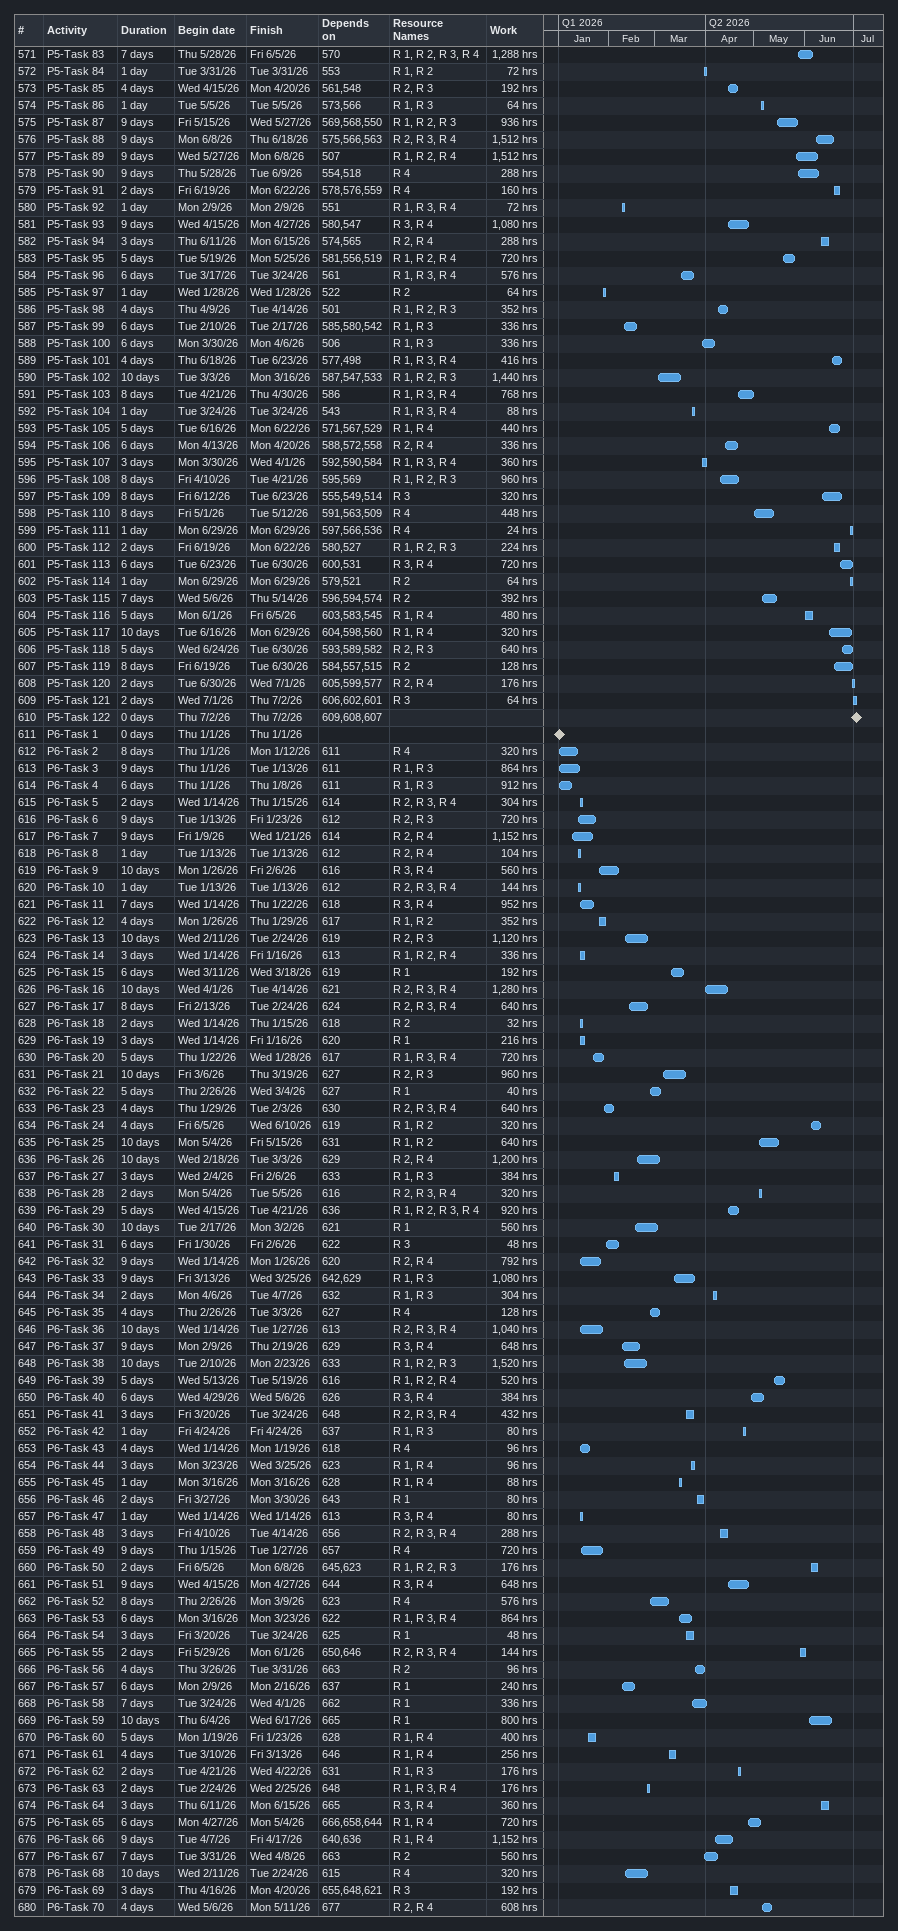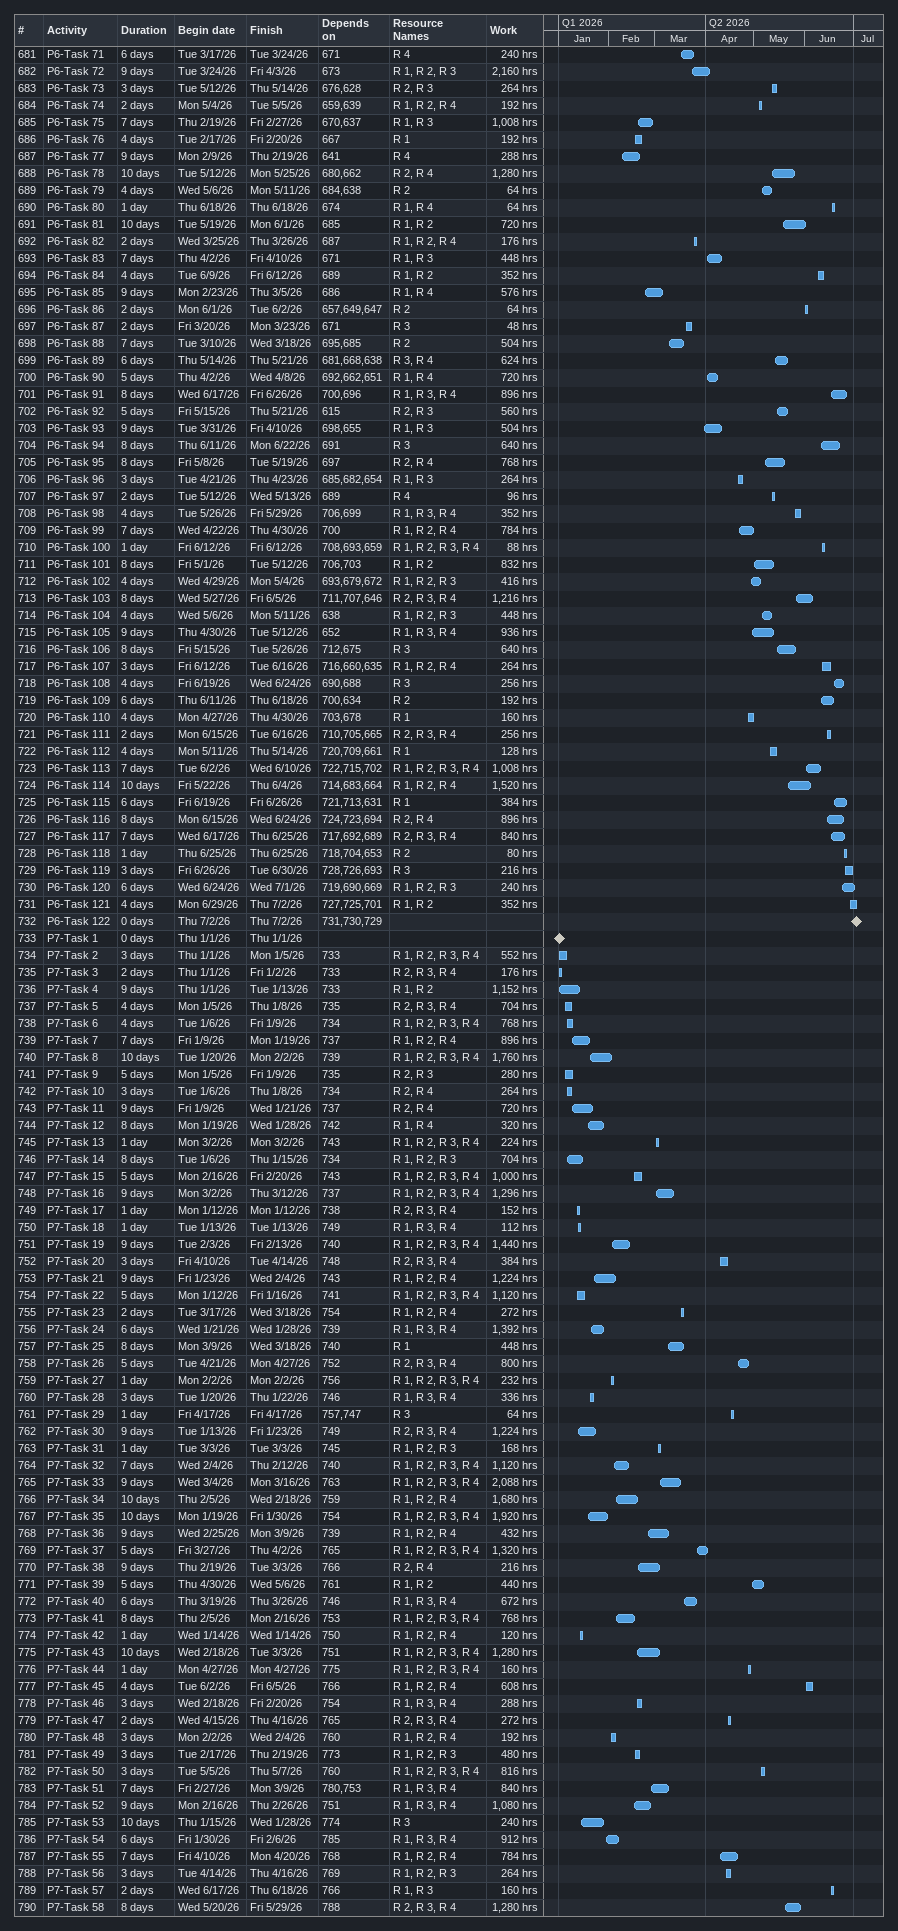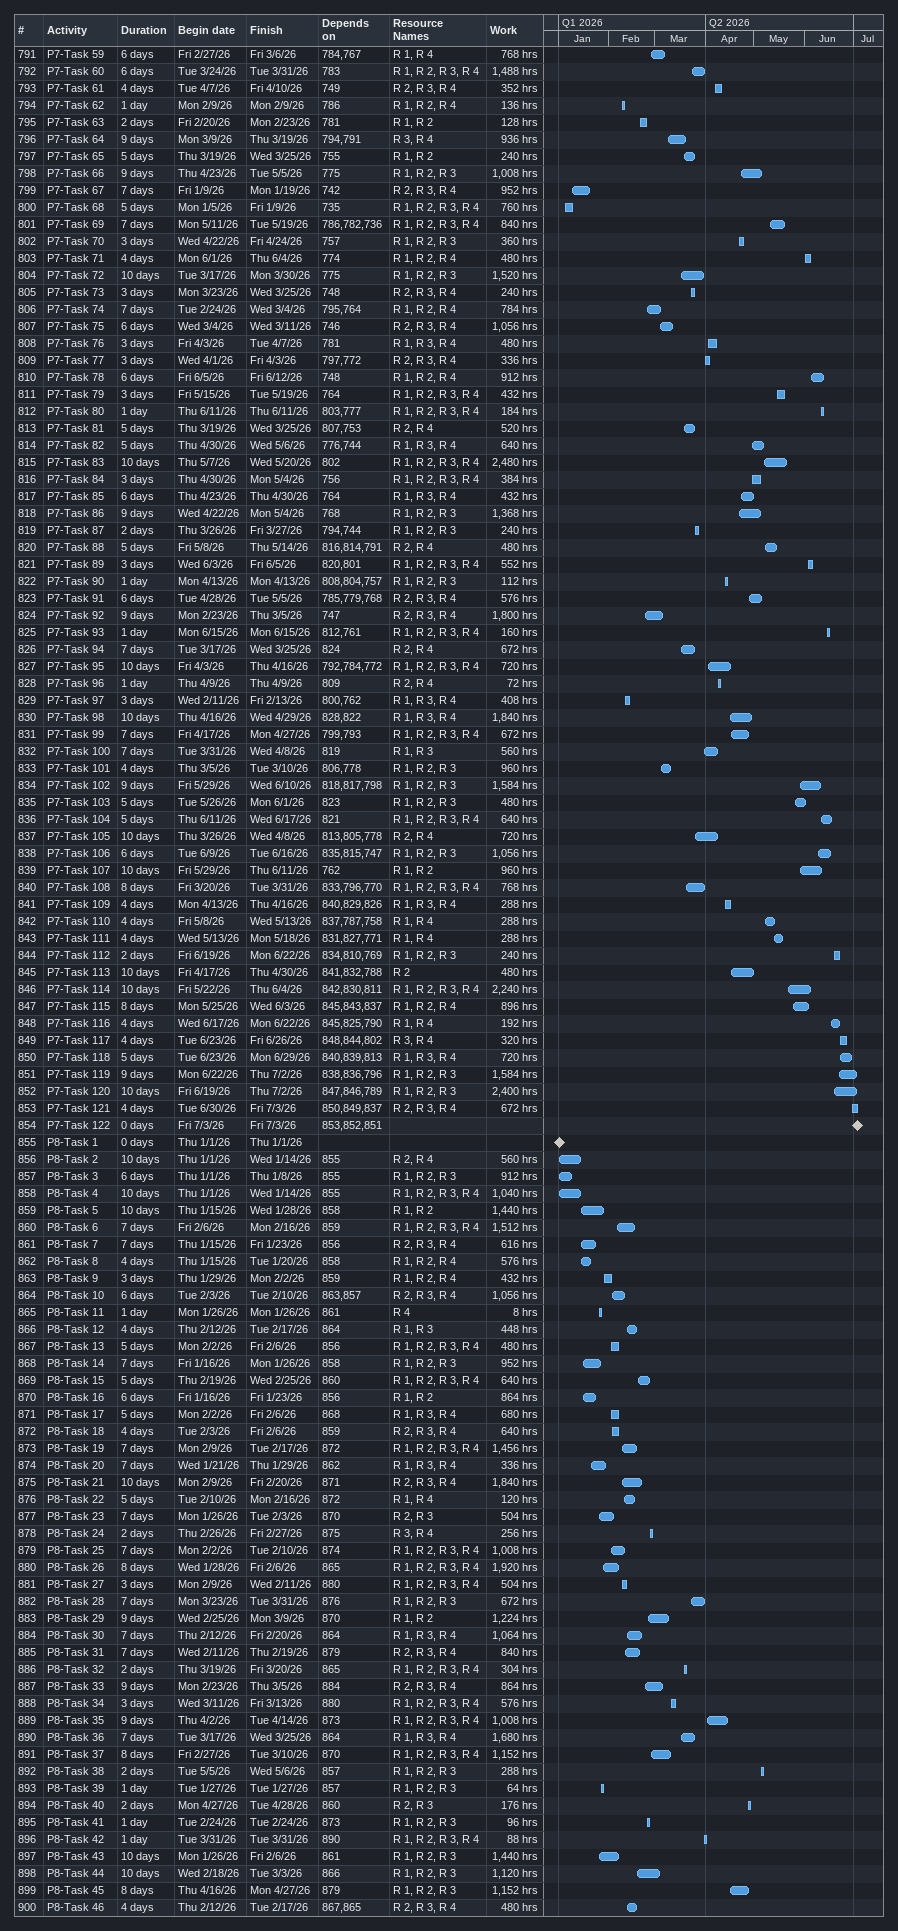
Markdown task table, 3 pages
| ID | Task | Duration | Start | Finish | Predecessors | Resources | Work (h) |
|---|---|---|---|---|---|---|---|
| 571 | P5-Task 83 | 7d | 2026-05-28 | 2026-06-05 | 570 | R 1, R 2, R 3, R 4 | 1288 |
| 572 | P5-Task 84 | 1d | 2026-03-31 | 2026-03-31 | 553 | R 1, R 2 | 72 |
| 573 | P5-Task 85 | 4d | 2026-04-15 | 2026-04-20 | 561, 548 | R 2, R 3 | 192 |
| 574 | P5-Task 86 | 1d | 2026-05-05 | 2026-05-05 | 573, 566 | R 1, R 3 | 64 |
| 575 | P5-Task 87 | 9d | 2026-05-15 | 2026-05-27 | 569, 568, 550 | R 1, R 2, R 3 | 936 |
| 576 | P5-Task 88 | 9d | 2026-06-08 | 2026-06-18 | 575, 566, 563 | R 2, R 3, R 4 | 1512 |
| 577 | P5-Task 89 | 9d | 2026-05-27 | 2026-06-08 | 507 | R 1, R 2, R 4 | 1512 |
| 578 | P5-Task 90 | 9d | 2026-05-28 | 2026-06-09 | 554, 518 | R 4 | 288 |
| 579 | P5-Task 91 | 2d | 2026-06-19 | 2026-06-22 | 578, 576, 559 | R 4 | 160 |
| 580 | P5-Task 92 | 1d | 2026-02-09 | 2026-02-09 | 551 | R 1, R 3, R 4 | 72 |
| 581 | P5-Task 93 | 9d | 2026-04-15 | 2026-04-27 | 580, 547 | R 3, R 4 | 1080 |
| 582 | P5-Task 94 | 3d | 2026-06-11 | 2026-06-15 | 574, 565 | R 2, R 4 | 288 |
| 583 | P5-Task 95 | 5d | 2026-05-19 | 2026-05-25 | 581, 556, 519 | R 1, R 2, R 4 | 720 |
| 584 | P5-Task 96 | 6d | 2026-03-17 | 2026-03-24 | 561 | R 1, R 3, R 4 | 576 |
| 585 | P5-Task 97 | 1d | 2026-01-28 | 2026-01-28 | 522 | R 2 | 64 |
| 586 | P5-Task 98 | 4d | 2026-04-09 | 2026-04-14 | 501 | R 1, R 2, R 3 | 352 |
| 587 | P5-Task 99 | 6d | 2026-02-10 | 2026-02-17 | 585, 580, 542 | R 1, R 3 | 336 |
| 588 | P5-Task 100 | 6d | 2026-03-30 | 2026-04-06 | 506 | R 1, R 3 | 336 |
| 589 | P5-Task 101 | 4d | 2026-06-18 | 2026-06-23 | 577, 498 | R 1, R 3, R 4 | 416 |
| 590 | P5-Task 102 | 10d | 2026-03-03 | 2026-03-16 | 587, 547, 533 | R 1, R 2, R 3 | 1440 |
| 591 | P5-Task 103 | 8d | 2026-04-21 | 2026-04-30 | 586 | R 1, R 3, R 4 | 768 |
| 592 | P5-Task 104 | 1d | 2026-03-24 | 2026-03-24 | 543 | R 1, R 3, R 4 | 88 |
| 593 | P5-Task 105 | 5d | 2026-06-16 | 2026-06-22 | 571, 567, 529 | R 1, R 4 | 440 |
| 594 | P5-Task 106 | 6d | 2026-04-13 | 2026-04-20 | 588, 572, 558 | R 2, R 4 | 336 |
| 595 | P5-Task 107 | 3d | 2026-03-30 | 2026-04-01 | 592, 590, 584 | R 1, R 3, R 4 | 360 |
| 596 | P5-Task 108 | 8d | 2026-04-10 | 2026-04-21 | 595, 569 | R 1, R 2, R 3 | 960 |
| 597 | P5-Task 109 | 8d | 2026-06-12 | 2026-06-23 | 555, 549, 514 | R 3 | 320 |
| 598 | P5-Task 110 | 8d | 2026-05-01 | 2026-05-12 | 591, 563, 509 | R 4 | 448 |
| 599 | P5-Task 111 | 1d | 2026-06-29 | 2026-06-29 | 597, 566, 536 | R 4 | 24 |
| 600 | P5-Task 112 | 2d | 2026-06-19 | 2026-06-22 | 580, 527 | R 1, R 2, R 3 | 224 |
| 601 | P5-Task 113 | 6d | 2026-06-23 | 2026-06-30 | 600, 531 | R 3, R 4 | 720 |
| 602 | P5-Task 114 | 1d | 2026-06-29 | 2026-06-29 | 579, 521 | R 2 | 64 |
| 603 | P5-Task 115 | 7d | 2026-05-06 | 2026-05-14 | 596, 594, 574 | R 2 | 392 |
| 604 | P5-Task 116 | 5d | 2026-06-01 | 2026-06-05 | 603, 583, 545 | R 1, R 4 | 480 |
| 605 | P5-Task 117 | 10d | 2026-06-16 | 2026-06-29 | 604, 598, 560 | R 1, R 4 | 320 |
| 606 | P5-Task 118 | 5d | 2026-06-24 | 2026-06-30 | 593, 589, 582 | R 2, R 3 | 640 |
| 607 | P5-Task 119 | 8d | 2026-06-19 | 2026-06-30 | 584, 557, 515 | R 2 | 128 |
| 608 | P5-Task 120 | 2d | 2026-06-30 | 2026-07-01 | 605, 599, 577 | R 2, R 4 | 176 |
| 609 | P5-Task 121 | 2d | 2026-07-01 | 2026-07-02 | 606, 602, 601 | R 3 | 64 |
| 610 | P5-Task 122 | 0d | 2026-07-02 | 2026-07-02 | 609, 608, 607 |  |  |
| 611 | P6-Task 1 | 0d | 2026-01-01 | 2026-01-01 |  |  |  |
| 612 | P6-Task 2 | 8d | 2026-01-01 | 2026-01-12 | 611 | R 4 | 320 |
| 613 | P6-Task 3 | 9d | 2026-01-01 | 2026-01-13 | 611 | R 1, R 3 | 864 |
| 614 | P6-Task 4 | 6d | 2026-01-01 | 2026-01-08 | 611 | R 1, R 3 | 912 |
| 615 | P6-Task 5 | 2d | 2026-01-14 | 2026-01-15 | 614 | R 2, R 3, R 4 | 304 |
| 616 | P6-Task 6 | 9d | 2026-01-13 | 2026-01-23 | 612 | R 2, R 3 | 720 |
| 617 | P6-Task 7 | 9d | 2026-01-09 | 2026-01-21 | 614 | R 2, R 4 | 1152 |
| 618 | P6-Task 8 | 1d | 2026-01-13 | 2026-01-13 | 612 | R 2, R 4 | 104 |
| 619 | P6-Task 9 | 10d | 2026-01-26 | 2026-02-06 | 616 | R 3, R 4 | 560 |
| 620 | P6-Task 10 | 1d | 2026-01-13 | 2026-01-13 | 612 | R 2, R 3, R 4 | 144 |
| 621 | P6-Task 11 | 7d | 2026-01-14 | 2026-01-22 | 618 | R 3, R 4 | 952 |
| 622 | P6-Task 12 | 4d | 2026-01-26 | 2026-01-29 | 617 | R 1, R 2 | 352 |
| 623 | P6-Task 13 | 10d | 2026-02-11 | 2026-02-24 | 619 | R 2, R 3 | 1120 |
| 624 | P6-Task 14 | 3d | 2026-01-14 | 2026-01-16 | 613 | R 1, R 2, R 4 | 336 |
| 625 | P6-Task 15 | 6d | 2026-03-11 | 2026-03-18 | 619 | R 1 | 192 |
| 626 | P6-Task 16 | 10d | 2026-04-01 | 2026-04-14 | 621 | R 2, R 3, R 4 | 1280 |
| 627 | P6-Task 17 | 8d | 2026-02-13 | 2026-02-24 | 624 | R 2, R 3, R 4 | 640 |
| 628 | P6-Task 18 | 2d | 2026-01-14 | 2026-01-15 | 618 | R 2 | 32 |
| 629 | P6-Task 19 | 3d | 2026-01-14 | 2026-01-16 | 620 | R 1 | 216 |
| 630 | P6-Task 20 | 5d | 2026-01-22 | 2026-01-28 | 617 | R 1, R 3, R 4 | 720 |
| 631 | P6-Task 21 | 10d | 2026-03-06 | 2026-03-19 | 627 | R 2, R 3 | 960 |
| 632 | P6-Task 22 | 5d | 2026-02-26 | 2026-03-04 | 627 | R 1 | 40 |
| 633 | P6-Task 23 | 4d | 2026-01-29 | 2026-02-03 | 630 | R 2, R 3, R 4 | 640 |
| 634 | P6-Task 24 | 4d | 2026-06-05 | 2026-06-10 | 619 | R 1, R 2 | 320 |
| 635 | P6-Task 25 | 10d | 2026-05-04 | 2026-05-15 | 631 | R 1, R 2 | 640 |
| 636 | P6-Task 26 | 10d | 2026-02-18 | 2026-03-03 | 629 | R 2, R 4 | 1200 |
| 637 | P6-Task 27 | 3d | 2026-02-04 | 2026-02-06 | 633 | R 1, R 3 | 384 |
| 638 | P6-Task 28 | 2d | 2026-05-04 | 2026-05-05 | 616 | R 2, R 3, R 4 | 320 |
| 639 | P6-Task 29 | 5d | 2026-04-15 | 2026-04-21 | 636 | R 1, R 2, R 3, R 4 | 920 |
| 640 | P6-Task 30 | 10d | 2026-02-17 | 2026-03-02 | 621 | R 1 | 560 |
| 641 | P6-Task 31 | 6d | 2026-01-30 | 2026-02-06 | 622 | R 3 | 48 |
| 642 | P6-Task 32 | 9d | 2026-01-14 | 2026-01-26 | 620 | R 2, R 4 | 792 |
| 643 | P6-Task 33 | 9d | 2026-03-13 | 2026-03-25 | 642, 629 | R 1, R 3 | 1080 |
| 644 | P6-Task 34 | 2d | 2026-04-06 | 2026-04-07 | 632 | R 1, R 3 | 304 |
| 645 | P6-Task 35 | 4d | 2026-02-26 | 2026-03-03 | 627 | R 4 | 128 |
| 646 | P6-Task 36 | 10d | 2026-01-14 | 2026-01-27 | 613 | R 2, R 3, R 4 | 1040 |
| 647 | P6-Task 37 | 9d | 2026-02-09 | 2026-02-19 | 629 | R 3, R 4 | 648 |
| 648 | P6-Task 38 | 10d | 2026-02-10 | 2026-02-23 | 633 | R 1, R 2, R 3 | 1520 |
| 649 | P6-Task 39 | 5d | 2026-05-13 | 2026-05-19 | 616 | R 1, R 2, R 4 | 520 |
| 650 | P6-Task 40 | 6d | 2026-04-29 | 2026-05-06 | 626 | R 3, R 4 | 384 |
| 651 | P6-Task 41 | 3d | 2026-03-20 | 2026-03-24 | 648 | R 2, R 3, R 4 | 432 |
| 652 | P6-Task 42 | 1d | 2026-04-24 | 2026-04-24 | 637 | R 1, R 3 | 80 |
| 653 | P6-Task 43 | 4d | 2026-01-14 | 2026-01-19 | 618 | R 4 | 96 |
| 654 | P6-Task 44 | 3d | 2026-03-23 | 2026-03-25 | 623 | R 1, R 4 | 96 |
| 655 | P6-Task 45 | 1d | 2026-03-16 | 2026-03-16 | 628 | R 1, R 4 | 88 |
| 656 | P6-Task 46 | 2d | 2026-03-27 | 2026-03-30 | 643 | R 1 | 80 |
| 657 | P6-Task 47 | 1d | 2026-01-14 | 2026-01-14 | 613 | R 3, R 4 | 80 |
| 658 | P6-Task 48 | 3d | 2026-04-10 | 2026-04-14 | 656 | R 2, R 3, R 4 | 288 |
| 659 | P6-Task 49 | 9d | 2026-01-15 | 2026-01-27 | 657 | R 4 | 720 |
| 660 | P6-Task 50 | 2d | 2026-06-05 | 2026-06-08 | 645, 623 | R 1, R 2, R 3 | 176 |
| 661 | P6-Task 51 | 9d | 2026-04-15 | 2026-04-27 | 644 | R 3, R 4 | 648 |
| 662 | P6-Task 52 | 8d | 2026-02-26 | 2026-03-09 | 623 | R 4 | 576 |
| 663 | P6-Task 53 | 6d | 2026-03-16 | 2026-03-23 | 622 | R 1, R 3, R 4 | 864 |
| 664 | P6-Task 54 | 3d | 2026-03-20 | 2026-03-24 | 625 | R 1 | 48 |
| 665 | P6-Task 55 | 2d | 2026-05-29 | 2026-06-01 | 650, 646 | R 2, R 3, R 4 | 144 |
| 666 | P6-Task 56 | 4d | 2026-03-26 | 2026-03-31 | 663 | R 2 | 96 |
| 667 | P6-Task 57 | 6d | 2026-02-09 | 2026-02-16 | 637 | R 1 | 240 |
| 668 | P6-Task 58 | 7d | 2026-03-24 | 2026-04-01 | 662 | R 1 | 336 |
| 669 | P6-Task 59 | 10d | 2026-06-04 | 2026-06-17 | 665 | R 1 | 800 |
| 670 | P6-Task 60 | 5d | 2026-01-19 | 2026-01-23 | 628 | R 1, R 4 | 400 |
| 671 | P6-Task 61 | 4d | 2026-03-10 | 2026-03-13 | 646 | R 1, R 4 | 256 |
| 672 | P6-Task 62 | 2d | 2026-04-21 | 2026-04-22 | 631 | R 1, R 3 | 176 |
| 673 | P6-Task 63 | 2d | 2026-02-24 | 2026-02-25 | 648 | R 1, R 3, R 4 | 176 |
| 674 | P6-Task 64 | 3d | 2026-06-11 | 2026-06-15 | 665 | R 3, R 4 | 360 |
| 675 | P6-Task 65 | 6d | 2026-04-27 | 2026-05-04 | 666, 658, 644 | R 1, R 4 | 720 |
| 676 | P6-Task 66 | 9d | 2026-04-07 | 2026-04-17 | 640, 636 | R 1, R 4 | 1152 |
| 677 | P6-Task 67 | 7d | 2026-03-31 | 2026-04-08 | 663 | R 2 | 560 |
| 678 | P6-Task 68 | 10d | 2026-02-11 | 2026-02-24 | 615 | R 4 | 320 |
| 679 | P6-Task 69 | 3d | 2026-04-16 | 2026-04-20 | 655, 648, 621 | R 3 | 192 |
| 680 | P6-Task 70 | 4d | 2026-05-06 | 2026-05-11 | 677 | R 2, R 4 | 608 |
| 681 | P6-Task 71 | 6d | 2026-03-17 | 2026-03-24 | 671 | R 4 | 240 |
| 682 | P6-Task 72 | 9d | 2026-03-24 | 2026-04-03 | 673 | R 1, R 2, R 3 | 2160 |
| 683 | P6-Task 73 | 3d | 2026-05-12 | 2026-05-14 | 676, 628 | R 2, R 3 | 264 |
| 684 | P6-Task 74 | 2d | 2026-05-04 | 2026-05-05 | 659, 639 | R 1, R 2, R 4 | 192 |
| 685 | P6-Task 75 | 7d | 2026-02-19 | 2026-02-27 | 670, 637 | R 1, R 3 | 1008 |
| 686 | P6-Task 76 | 4d | 2026-02-17 | 2026-02-20 | 667 | R 1 | 192 |
| 687 | P6-Task 77 | 9d | 2026-02-09 | 2026-02-19 | 641 | R 4 | 288 |
| 688 | P6-Task 78 | 10d | 2026-05-12 | 2026-05-25 | 680, 662 | R 2, R 4 | 1280 |
| 689 | P6-Task 79 | 4d | 2026-05-06 | 2026-05-11 | 684, 638 | R 2 | 64 |
| 690 | P6-Task 80 | 1d | 2026-06-18 | 2026-06-18 | 674 | R 1, R 4 | 64 |
| 691 | P6-Task 81 | 10d | 2026-05-19 | 2026-06-01 | 685 | R 1, R 2 | 720 |
| 692 | P6-Task 82 | 2d | 2026-03-25 | 2026-03-26 | 687 | R 1, R 2, R 4 | 176 |
| 693 | P6-Task 83 | 7d | 2026-04-02 | 2026-04-10 | 671 | R 1, R 3 | 448 |
| 694 | P6-Task 84 | 4d | 2026-06-09 | 2026-06-12 | 689 | R 1, R 2 | 352 |
| 695 | P6-Task 85 | 9d | 2026-02-23 | 2026-03-05 | 686 | R 1, R 4 | 576 |
| 696 | P6-Task 86 | 2d | 2026-06-01 | 2026-06-02 | 657, 649, 647 | R 2 | 64 |
| 697 | P6-Task 87 | 2d | 2026-03-20 | 2026-03-23 | 671 | R 3 | 48 |
| 698 | P6-Task 88 | 7d | 2026-03-10 | 2026-03-18 | 695, 685 | R 2 | 504 |
| 699 | P6-Task 89 | 6d | 2026-05-14 | 2026-05-21 | 681, 668, 638 | R 3, R 4 | 624 |
| 700 | P6-Task 90 | 5d | 2026-04-02 | 2026-04-08 | 692, 662, 651 | R 1, R 4 | 720 |
| 701 | P6-Task 91 | 8d | 2026-06-17 | 2026-06-26 | 700, 696 | R 1, R 3, R 4 | 896 |
| 702 | P6-Task 92 | 5d | 2026-05-15 | 2026-05-21 | 615 | R 2, R 3 | 560 |
| 703 | P6-Task 93 | 9d | 2026-03-31 | 2026-04-10 | 698, 655 | R 1, R 3 | 504 |
| 704 | P6-Task 94 | 8d | 2026-06-11 | 2026-06-22 | 691 | R 3 | 640 |
| 705 | P6-Task 95 | 8d | 2026-05-08 | 2026-05-19 | 697 | R 2, R 4 | 768 |
| 706 | P6-Task 96 | 3d | 2026-04-21 | 2026-04-23 | 685, 682, 654 | R 1, R 3 | 264 |
| 707 | P6-Task 97 | 2d | 2026-05-12 | 2026-05-13 | 689 | R 4 | 96 |
| 708 | P6-Task 98 | 4d | 2026-05-26 | 2026-05-29 | 706, 699 | R 1, R 3, R 4 | 352 |
| 709 | P6-Task 99 | 7d | 2026-04-22 | 2026-04-30 | 700 | R 1, R 2, R 4 | 784 |
| 710 | P6-Task 100 | 1d | 2026-06-12 | 2026-06-12 | 708, 693, 659 | R 1, R 2, R 3, R 4 | 88 |
| 711 | P6-Task 101 | 8d | 2026-05-01 | 2026-05-12 | 706, 703 | R 1, R 2 | 832 |
| 712 | P6-Task 102 | 4d | 2026-04-29 | 2026-05-04 | 693, 679, 672 | R 1, R 2, R 3 | 416 |
| 713 | P6-Task 103 | 8d | 2026-05-27 | 2026-06-05 | 711, 707, 646 | R 2, R 3, R 4 | 1216 |
| 714 | P6-Task 104 | 4d | 2026-05-06 | 2026-05-11 | 638 | R 1, R 2, R 3 | 448 |
| 715 | P6-Task 105 | 9d | 2026-04-30 | 2026-05-12 | 652 | R 1, R 3, R 4 | 936 |
| 716 | P6-Task 106 | 8d | 2026-05-15 | 2026-05-26 | 712, 675 | R 3 | 640 |
| 717 | P6-Task 107 | 3d | 2026-06-12 | 2026-06-16 | 716, 660, 635 | R 1, R 2, R 4 | 264 |
| 718 | P6-Task 108 | 4d | 2026-06-19 | 2026-06-24 | 690, 688 | R 3 | 256 |
| 719 | P6-Task 109 | 6d | 2026-06-11 | 2026-06-18 | 700, 634 | R 2 | 192 |
| 720 | P6-Task 110 | 4d | 2026-04-27 | 2026-04-30 | 703, 678 | R 1 | 160 |
| 721 | P6-Task 111 | 2d | 2026-06-15 | 2026-06-16 | 710, 705, 665 | R 2, R 3, R 4 | 256 |
| 722 | P6-Task 112 | 4d | 2026-05-11 | 2026-05-14 | 720, 709, 661 | R 1 | 128 |
| 723 | P6-Task 113 | 7d | 2026-06-02 | 2026-06-10 | 722, 715, 702 | R 1, R 2, R 3, R 4 | 1008 |
| 724 | P6-Task 114 | 10d | 2026-05-22 | 2026-06-04 | 714, 683, 664 | R 1, R 2, R 4 | 1520 |
| 725 | P6-Task 115 | 6d | 2026-06-19 | 2026-06-26 | 721, 713, 631 | R 1 | 384 |
| 726 | P6-Task 116 | 8d | 2026-06-15 | 2026-06-24 | 724, 723, 694 | R 2, R 4 | 896 |
| 727 | P6-Task 117 | 7d | 2026-06-17 | 2026-06-25 | 717, 692, 689 | R 2, R 3, R 4 | 840 |
| 728 | P6-Task 118 | 1d | 2026-06-25 | 2026-06-25 | 718, 704, 653 | R 2 | 80 |
| 729 | P6-Task 119 | 3d | 2026-06-26 | 2026-06-30 | 728, 726, 693 | R 3 | 216 |
| 730 | P6-Task 120 | 6d | 2026-06-24 | 2026-07-01 | 719, 690, 669 | R 1, R 2, R 3 | 240 |
| 731 | P6-Task 121 | 4d | 2026-06-29 | 2026-07-02 | 727, 725, 701 | R 1, R 2 | 352 |
| 732 | P6-Task 122 | 0d | 2026-07-02 | 2026-07-02 | 731, 730, 729 |  |  |
| 733 | P7-Task 1 | 0d | 2026-01-01 | 2026-01-01 |  |  |  |
| 734 | P7-Task 2 | 3d | 2026-01-01 | 2026-01-05 | 733 | R 1, R 2, R 3, R 4 | 552 |
| 735 | P7-Task 3 | 2d | 2026-01-01 | 2026-01-02 | 733 | R 2, R 3, R 4 | 176 |
| 736 | P7-Task 4 | 9d | 2026-01-01 | 2026-01-13 | 733 | R 1, R 2 | 1152 |
| 737 | P7-Task 5 | 4d | 2026-01-05 | 2026-01-08 | 735 | R 2, R 3, R 4 | 704 |
| 738 | P7-Task 6 | 4d | 2026-01-06 | 2026-01-09 | 734 | R 1, R 2, R 3, R 4 | 768 |
| 739 | P7-Task 7 | 7d | 2026-01-09 | 2026-01-19 | 737 | R 1, R 2, R 4 | 896 |
| 740 | P7-Task 8 | 10d | 2026-01-20 | 2026-02-02 | 739 | R 1, R 2, R 3, R 4 | 1760 |
| 741 | P7-Task 9 | 5d | 2026-01-05 | 2026-01-09 | 735 | R 2, R 3 | 280 |
| 742 | P7-Task 10 | 3d | 2026-01-06 | 2026-01-08 | 734 | R 2, R 4 | 264 |
| 743 | P7-Task 11 | 9d | 2026-01-09 | 2026-01-21 | 737 | R 2, R 4 | 720 |
| 744 | P7-Task 12 | 8d | 2026-01-19 | 2026-01-28 | 742 | R 1, R 4 | 320 |
| 745 | P7-Task 13 | 1d | 2026-03-02 | 2026-03-02 | 743 | R 1, R 2, R 3, R 4 | 224 |
| 746 | P7-Task 14 | 8d | 2026-01-06 | 2026-01-15 | 734 | R 1, R 2, R 3 | 704 |
| 747 | P7-Task 15 | 5d | 2026-02-16 | 2026-02-20 | 743 | R 1, R 2, R 3, R 4 | 1000 |
| 748 | P7-Task 16 | 9d | 2026-03-02 | 2026-03-12 | 737 | R 1, R 2, R 3, R 4 | 1296 |
| 749 | P7-Task 17 | 1d | 2026-01-12 | 2026-01-12 | 738 | R 2, R 3, R 4 | 152 |
| 750 | P7-Task 18 | 1d | 2026-01-13 | 2026-01-13 | 749 | R 1, R 3, R 4 | 112 |
| 751 | P7-Task 19 | 9d | 2026-02-03 | 2026-02-13 | 740 | R 1, R 2, R 3, R 4 | 1440 |
| 752 | P7-Task 20 | 3d | 2026-04-10 | 2026-04-14 | 748 | R 2, R 3, R 4 | 384 |
| 753 | P7-Task 21 | 9d | 2026-01-23 | 2026-02-04 | 743 | R 1, R 2, R 4 | 1224 |
| 754 | P7-Task 22 | 5d | 2026-01-12 | 2026-01-16 | 741 | R 1, R 2, R 3, R 4 | 1120 |
| 755 | P7-Task 23 | 2d | 2026-03-17 | 2026-03-18 | 754 | R 1, R 2, R 4 | 272 |
| 756 | P7-Task 24 | 6d | 2026-01-21 | 2026-01-28 | 739 | R 1, R 3, R 4 | 1392 |
| 757 | P7-Task 25 | 8d | 2026-03-09 | 2026-03-18 | 740 | R 1 | 448 |
| 758 | P7-Task 26 | 5d | 2026-04-21 | 2026-04-27 | 752 | R 2, R 3, R 4 | 800 |
| 759 | P7-Task 27 | 1d | 2026-02-02 | 2026-02-02 | 756 | R 1, R 2, R 3, R 4 | 232 |
| 760 | P7-Task 28 | 3d | 2026-01-20 | 2026-01-22 | 746 | R 1, R 3, R 4 | 336 |
| 761 | P7-Task 29 | 1d | 2026-04-17 | 2026-04-17 | 757, 747 | R 3 | 64 |
| 762 | P7-Task 30 | 9d | 2026-01-13 | 2026-01-23 | 749 | R 2, R 3, R 4 | 1224 |
| 763 | P7-Task 31 | 1d | 2026-03-03 | 2026-03-03 | 745 | R 1, R 2, R 3 | 168 |
| 764 | P7-Task 32 | 7d | 2026-02-04 | 2026-02-12 | 740 | R 1, R 2, R 3, R 4 | 1120 |
| 765 | P7-Task 33 | 9d | 2026-03-04 | 2026-03-16 | 763 | R 1, R 2, R 3, R 4 | 2088 |
| 766 | P7-Task 34 | 10d | 2026-02-05 | 2026-02-18 | 759 | R 1, R 2, R 4 | 1680 |
| 767 | P7-Task 35 | 10d | 2026-01-19 | 2026-01-30 | 754 | R 1, R 2, R 3, R 4 | 1920 |
| 768 | P7-Task 36 | 9d | 2026-02-25 | 2026-03-09 | 739 | R 1, R 2, R 4 | 432 |
| 769 | P7-Task 37 | 5d | 2026-03-27 | 2026-04-02 | 765 | R 1, R 2, R 3, R 4 | 1320 |
| 770 | P7-Task 38 | 9d | 2026-02-19 | 2026-03-03 | 766 | R 2, R 4 | 216 |
| 771 | P7-Task 39 | 5d | 2026-04-30 | 2026-05-06 | 761 | R 1, R 2 | 440 |
| 772 | P7-Task 40 | 6d | 2026-03-19 | 2026-03-26 | 746 | R 1, R 3, R 4 | 672 |
| 773 | P7-Task 41 | 8d | 2026-02-05 | 2026-02-16 | 753 | R 1, R 2, R 3, R 4 | 768 |
| 774 | P7-Task 42 | 1d | 2026-01-14 | 2026-01-14 | 750 | R 1, R 2, R 4 | 120 |
| 775 | P7-Task 43 | 10d | 2026-02-18 | 2026-03-03 | 751 | R 1, R 2, R 3, R 4 | 1280 |
| 776 | P7-Task 44 | 1d | 2026-04-27 | 2026-04-27 | 775 | R 1, R 2, R 3, R 4 | 160 |
| 777 | P7-Task 45 | 4d | 2026-06-02 | 2026-06-05 | 766 | R 1, R 2, R 4 | 608 |
| 778 | P7-Task 46 | 3d | 2026-02-18 | 2026-02-20 | 754 | R 1, R 3, R 4 | 288 |
| 779 | P7-Task 47 | 2d | 2026-04-15 | 2026-04-16 | 765 | R 2, R 3, R 4 | 272 |
| 780 | P7-Task 48 | 3d | 2026-02-02 | 2026-02-04 | 760 | R 1, R 2, R 4 | 192 |
| 781 | P7-Task 49 | 3d | 2026-02-17 | 2026-02-19 | 773 | R 1, R 2, R 3 | 480 |
| 782 | P7-Task 50 | 3d | 2026-05-05 | 2026-05-07 | 760 | R 1, R 2, R 3, R 4 | 816 |
| 783 | P7-Task 51 | 7d | 2026-02-27 | 2026-03-09 | 780, 753 | R 1, R 3, R 4 | 840 |
| 784 | P7-Task 52 | 9d | 2026-02-16 | 2026-02-26 | 751 | R 1, R 3, R 4 | 1080 |
| 785 | P7-Task 53 | 10d | 2026-01-15 | 2026-01-28 | 774 | R 3 | 240 |
| 786 | P7-Task 54 | 6d | 2026-01-30 | 2026-02-06 | 785 | R 1, R 3, R 4 | 912 |
| 787 | P7-Task 55 | 7d | 2026-04-10 | 2026-04-20 | 768 | R 1, R 2, R 4 | 784 |
| 788 | P7-Task 56 | 3d | 2026-04-14 | 2026-04-16 | 769 | R 1, R 2, R 3 | 264 |
| 789 | P7-Task 57 | 2d | 2026-06-17 | 2026-06-18 | 766 | R 1, R 3 | 160 |
| 790 | P7-Task 58 | 8d | 2026-05-20 | 2026-05-29 | 788 | R 2, R 3, R 4 | 1280 |
| 791 | P7-Task 59 | 6d | 2026-02-27 | 2026-03-06 | 784, 767 | R 1, R 4 | 768 |
| 792 | P7-Task 60 | 6d | 2026-03-24 | 2026-03-31 | 783 | R 1, R 2, R 3, R 4 | 1488 |
| 793 | P7-Task 61 | 4d | 2026-04-07 | 2026-04-10 | 749 | R 2, R 3, R 4 | 352 |
| 794 | P7-Task 62 | 1d | 2026-02-09 | 2026-02-09 | 786 | R 1, R 2, R 4 | 136 |
| 795 | P7-Task 63 | 2d | 2026-02-20 | 2026-02-23 | 781 | R 1, R 2 | 128 |
| 796 | P7-Task 64 | 9d | 2026-03-09 | 2026-03-19 | 794, 791 | R 3, R 4 | 936 |
| 797 | P7-Task 65 | 5d | 2026-03-19 | 2026-03-25 | 755 | R 1, R 2 | 240 |
| 798 | P7-Task 66 | 9d | 2026-04-23 | 2026-05-05 | 775 | R 1, R 2, R 3 | 1008 |
| 799 | P7-Task 67 | 7d | 2026-01-09 | 2026-01-19 | 742 | R 2, R 3, R 4 | 952 |
| 800 | P7-Task 68 | 5d | 2026-01-05 | 2026-01-09 | 735 | R 1, R 2, R 3, R 4 | 760 |
| 801 | P7-Task 69 | 7d | 2026-05-11 | 2026-05-19 | 786, 782, 736 | R 1, R 2, R 3, R 4 | 840 |
| 802 | P7-Task 70 | 3d | 2026-04-22 | 2026-04-24 | 757 | R 1, R 2, R 3 | 360 |
| 803 | P7-Task 71 | 4d | 2026-06-01 | 2026-06-04 | 774 | R 1, R 2, R 4 | 480 |
| 804 | P7-Task 72 | 10d | 2026-03-17 | 2026-03-30 | 775 | R 1, R 2, R 3 | 1520 |
| 805 | P7-Task 73 | 3d | 2026-03-23 | 2026-03-25 | 748 | R 2, R 3, R 4 | 240 |
| 806 | P7-Task 74 | 7d | 2026-02-24 | 2026-03-04 | 795, 764 | R 1, R 2, R 4 | 784 |
| 807 | P7-Task 75 | 6d | 2026-03-04 | 2026-03-11 | 746 | R 2, R 3, R 4 | 1056 |
| 808 | P7-Task 76 | 3d | 2026-04-03 | 2026-04-07 | 781 | R 1, R 3, R 4 | 480 |
| 809 | P7-Task 77 | 3d | 2026-04-01 | 2026-04-03 | 797, 772 | R 2, R 3, R 4 | 336 |
| 810 | P7-Task 78 | 6d | 2026-06-05 | 2026-06-12 | 748 | R 1, R 2, R 4 | 912 |
| 811 | P7-Task 79 | 3d | 2026-05-15 | 2026-05-19 | 764 | R 1, R 2, R 3, R 4 | 432 |
| 812 | P7-Task 80 | 1d | 2026-06-11 | 2026-06-11 | 803, 777 | R 1, R 2, R 3, R 4 | 184 |
| 813 | P7-Task 81 | 5d | 2026-03-19 | 2026-03-25 | 807, 753 | R 2, R 4 | 520 |
| 814 | P7-Task 82 | 5d | 2026-04-30 | 2026-05-06 | 776, 744 | R 1, R 3, R 4 | 640 |
| 815 | P7-Task 83 | 10d | 2026-05-07 | 2026-05-20 | 802 | R 1, R 2, R 3, R 4 | 2480 |
| 816 | P7-Task 84 | 3d | 2026-04-30 | 2026-05-04 | 756 | R 1, R 2, R 3, R 4 | 384 |
| 817 | P7-Task 85 | 6d | 2026-04-23 | 2026-04-30 | 764 | R 1, R 3, R 4 | 432 |
| 818 | P7-Task 86 | 9d | 2026-04-22 | 2026-05-04 | 768 | R 1, R 2, R 3 | 1368 |
| 819 | P7-Task 87 | 2d | 2026-03-26 | 2026-03-27 | 794, 744 | R 1, R 2, R 3 | 240 |
| 820 | P7-Task 88 | 5d | 2026-05-08 | 2026-05-14 | 816, 814, 791 | R 2, R 4 | 480 |
| 821 | P7-Task 89 | 3d | 2026-06-03 | 2026-06-05 | 820, 801 | R 1, R 2, R 3, R 4 | 552 |
| 822 | P7-Task 90 | 1d | 2026-04-13 | 2026-04-13 | 808, 804, 757 | R 1, R 2, R 3 | 112 |
| 823 | P7-Task 91 | 6d | 2026-04-28 | 2026-05-05 | 785, 779, 768 | R 2, R 3, R 4 | 576 |
| 824 | P7-Task 92 | 9d | 2026-02-23 | 2026-03-05 | 747 | R 2, R 3, R 4 | 1800 |
| 825 | P7-Task 93 | 1d | 2026-06-15 | 2026-06-15 | 812, 761 | R 1, R 2, R 3, R 4 | 160 |
| 826 | P7-Task 94 | 7d | 2026-03-17 | 2026-03-25 | 824 | R 2, R 4 | 672 |
| 827 | P7-Task 95 | 10d | 2026-04-03 | 2026-04-16 | 792, 784, 772 | R 1, R 2, R 3, R 4 | 720 |
| 828 | P7-Task 96 | 1d | 2026-04-09 | 2026-04-09 | 809 | R 2, R 4 | 72 |
| 829 | P7-Task 97 | 3d | 2026-02-11 | 2026-02-13 | 800, 762 | R 1, R 3, R 4 | 408 |
| 830 | P7-Task 98 | 10d | 2026-04-16 | 2026-04-29 | 828, 822 | R 1, R 3, R 4 | 1840 |
| 831 | P7-Task 99 | 7d | 2026-04-17 | 2026-04-27 | 799, 793 | R 1, R 2, R 3, R 4 | 672 |
| 832 | P7-Task 100 | 7d | 2026-03-31 | 2026-04-08 | 819 | R 1, R 3 | 560 |
| 833 | P7-Task 101 | 4d | 2026-03-05 | 2026-03-10 | 806, 778 | R 1, R 2, R 3 | 960 |
| 834 | P7-Task 102 | 9d | 2026-05-29 | 2026-06-10 | 818, 817, 798 | R 1, R 2, R 3 | 1584 |
| 835 | P7-Task 103 | 5d | 2026-05-26 | 2026-06-01 | 823 | R 1, R 2, R 3 | 480 |
| 836 | P7-Task 104 | 5d | 2026-06-11 | 2026-06-17 | 821 | R 1, R 2, R 3, R 4 | 640 |
| 837 | P7-Task 105 | 10d | 2026-03-26 | 2026-04-08 | 813, 805, 778 | R 2, R 4 | 720 |
| 838 | P7-Task 106 | 6d | 2026-06-09 | 2026-06-16 | 835, 815, 747 | R 1, R 2, R 3 | 1056 |
| 839 | P7-Task 107 | 10d | 2026-05-29 | 2026-06-11 | 762 | R 1, R 2 | 960 |
| 840 | P7-Task 108 | 8d | 2026-03-20 | 2026-03-31 | 833, 796, 770 | R 1, R 2, R 3, R 4 | 768 |
| 841 | P7-Task 109 | 4d | 2026-04-13 | 2026-04-16 | 840, 829, 826 | R 1, R 3, R 4 | 288 |
| 842 | P7-Task 110 | 4d | 2026-05-08 | 2026-05-13 | 837, 787, 758 | R 1, R 4 | 288 |
| 843 | P7-Task 111 | 4d | 2026-05-13 | 2026-05-18 | 831, 827, 771 | R 1, R 4 | 288 |
| 844 | P7-Task 112 | 2d | 2026-06-19 | 2026-06-22 | 834, 810, 769 | R 1, R 2, R 3 | 240 |
| 845 | P7-Task 113 | 10d | 2026-04-17 | 2026-04-30 | 841, 832, 788 | R 2 | 480 |
| 846 | P7-Task 114 | 10d | 2026-05-22 | 2026-06-04 | 842, 830, 811 | R 1, R 2, R 3, R 4 | 2240 |
| 847 | P7-Task 115 | 8d | 2026-05-25 | 2026-06-03 | 845, 843, 837 | R 1, R 2, R 4 | 896 |
| 848 | P7-Task 116 | 4d | 2026-06-17 | 2026-06-22 | 845, 825, 790 | R 1, R 4 | 192 |
| 849 | P7-Task 117 | 4d | 2026-06-23 | 2026-06-26 | 848, 844, 802 | R 3, R 4 | 320 |
| 850 | P7-Task 118 | 5d | 2026-06-23 | 2026-06-29 | 840, 839, 813 | R 1, R 3, R 4 | 720 |
| 851 | P7-Task 119 | 9d | 2026-06-22 | 2026-07-02 | 838, 836, 796 | R 1, R 2, R 3 | 1584 |
| 852 | P7-Task 120 | 10d | 2026-06-19 | 2026-07-02 | 847, 846, 789 | R 1, R 2, R 3 | 2400 |
| 853 | P7-Task 121 | 4d | 2026-06-30 | 2026-07-03 | 850, 849, 837 | R 2, R 3, R 4 | 672 |
| 854 | P7-Task 122 | 0d | 2026-07-03 | 2026-07-03 | 853, 852, 851 |  |  |
| 855 | P8-Task 1 | 0d | 2026-01-01 | 2026-01-01 |  |  |  |
| 856 | P8-Task 2 | 10d | 2026-01-01 | 2026-01-14 | 855 | R 2, R 4 | 560 |
| 857 | P8-Task 3 | 6d | 2026-01-01 | 2026-01-08 | 855 | R 1, R 2, R 3 | 912 |
| 858 | P8-Task 4 | 10d | 2026-01-01 | 2026-01-14 | 855 | R 1, R 2, R 3, R 4 | 1040 |
| 859 | P8-Task 5 | 10d | 2026-01-15 | 2026-01-28 | 858 | R 1, R 2 | 1440 |
| 860 | P8-Task 6 | 7d | 2026-02-06 | 2026-02-16 | 859 | R 1, R 2, R 3, R 4 | 1512 |
| 861 | P8-Task 7 | 7d | 2026-01-15 | 2026-01-23 | 856 | R 2, R 3, R 4 | 616 |
| 862 | P8-Task 8 | 4d | 2026-01-15 | 2026-01-20 | 858 | R 1, R 2, R 4 | 576 |
| 863 | P8-Task 9 | 3d | 2026-01-29 | 2026-02-02 | 859 | R 1, R 2, R 4 | 432 |
| 864 | P8-Task 10 | 6d | 2026-02-03 | 2026-02-10 | 863, 857 | R 2, R 3, R 4 | 1056 |
| 865 | P8-Task 11 | 1d | 2026-01-26 | 2026-01-26 | 861 | R 4 | 8 |
| 866 | P8-Task 12 | 4d | 2026-02-12 | 2026-02-17 | 864 | R 1, R 3 | 448 |
| 867 | P8-Task 13 | 5d | 2026-02-02 | 2026-02-06 | 856 | R 1, R 2, R 3, R 4 | 480 |
| 868 | P8-Task 14 | 7d | 2026-01-16 | 2026-01-26 | 858 | R 1, R 2, R 3 | 952 |
| 869 | P8-Task 15 | 5d | 2026-02-19 | 2026-02-25 | 860 | R 1, R 2, R 3, R 4 | 640 |
| 870 | P8-Task 16 | 6d | 2026-01-16 | 2026-01-23 | 856 | R 1, R 2 | 864 |
| 871 | P8-Task 17 | 5d | 2026-02-02 | 2026-02-06 | 868 | R 1, R 3, R 4 | 680 |
| 872 | P8-Task 18 | 4d | 2026-02-03 | 2026-02-06 | 859 | R 2, R 3, R 4 | 640 |
| 873 | P8-Task 19 | 7d | 2026-02-09 | 2026-02-17 | 872 | R 1, R 2, R 3, R 4 | 1456 |
| 874 | P8-Task 20 | 7d | 2026-01-21 | 2026-01-29 | 862 | R 1, R 3, R 4 | 336 |
| 875 | P8-Task 21 | 10d | 2026-02-09 | 2026-02-20 | 871 | R 2, R 3, R 4 | 1840 |
| 876 | P8-Task 22 | 5d | 2026-02-10 | 2026-02-16 | 872 | R 1, R 4 | 120 |
| 877 | P8-Task 23 | 7d | 2026-01-26 | 2026-02-03 | 870 | R 2, R 3 | 504 |
| 878 | P8-Task 24 | 2d | 2026-02-26 | 2026-02-27 | 875 | R 3, R 4 | 256 |
| 879 | P8-Task 25 | 7d | 2026-02-02 | 2026-02-10 | 874 | R 1, R 2, R 3, R 4 | 1008 |
| 880 | P8-Task 26 | 8d | 2026-01-28 | 2026-02-06 | 865 | R 1, R 2, R 3, R 4 | 1920 |
| 881 | P8-Task 27 | 3d | 2026-02-09 | 2026-02-11 | 880 | R 1, R 2, R 3, R 4 | 504 |
| 882 | P8-Task 28 | 7d | 2026-03-23 | 2026-03-31 | 876 | R 1, R 2, R 3 | 672 |
| 883 | P8-Task 29 | 9d | 2026-02-25 | 2026-03-09 | 870 | R 1, R 2 | 1224 |
| 884 | P8-Task 30 | 7d | 2026-02-12 | 2026-02-20 | 864 | R 1, R 3, R 4 | 1064 |
| 885 | P8-Task 31 | 7d | 2026-02-11 | 2026-02-19 | 879 | R 2, R 3, R 4 | 840 |
| 886 | P8-Task 32 | 2d | 2026-03-19 | 2026-03-20 | 865 | R 1, R 2, R 3, R 4 | 304 |
| 887 | P8-Task 33 | 9d | 2026-02-23 | 2026-03-05 | 884 | R 2, R 3, R 4 | 864 |
| 888 | P8-Task 34 | 3d | 2026-03-11 | 2026-03-13 | 880 | R 1, R 2, R 3, R 4 | 576 |
| 889 | P8-Task 35 | 9d | 2026-04-02 | 2026-04-14 | 873 | R 1, R 2, R 3, R 4 | 1008 |
| 890 | P8-Task 36 | 7d | 2026-03-17 | 2026-03-25 | 864 | R 1, R 3, R 4 | 1680 |
| 891 | P8-Task 37 | 8d | 2026-02-27 | 2026-03-10 | 870 | R 1, R 2, R 3, R 4 | 1152 |
| 892 | P8-Task 38 | 2d | 2026-05-05 | 2026-05-06 | 857 | R 1, R 2, R 3 | 288 |
| 893 | P8-Task 39 | 1d | 2026-01-27 | 2026-01-27 | 857 | R 1, R 2, R 3 | 64 |
| 894 | P8-Task 40 | 2d | 2026-04-27 | 2026-04-28 | 860 | R 2, R 3 | 176 |
| 895 | P8-Task 41 | 1d | 2026-02-24 | 2026-02-24 | 873 | R 1, R 2, R 3 | 96 |
| 896 | P8-Task 42 | 1d | 2026-03-31 | 2026-03-31 | 890 | R 1, R 2, R 3, R 4 | 88 |
| 897 | P8-Task 43 | 10d | 2026-01-26 | 2026-02-06 | 861 | R 1, R 2, R 3 | 1440 |
| 898 | P8-Task 44 | 10d | 2026-02-18 | 2026-03-03 | 866 | R 1, R 2, R 3 | 1120 |
| 899 | P8-Task 45 | 8d | 2026-04-16 | 2026-04-27 | 879 | R 1, R 2, R 3 | 1152 |
| 900 | P8-Task 46 | 4d | 2026-02-12 | 2026-02-17 | 867, 865 | R 2, R 3, R 4 | 480 |
